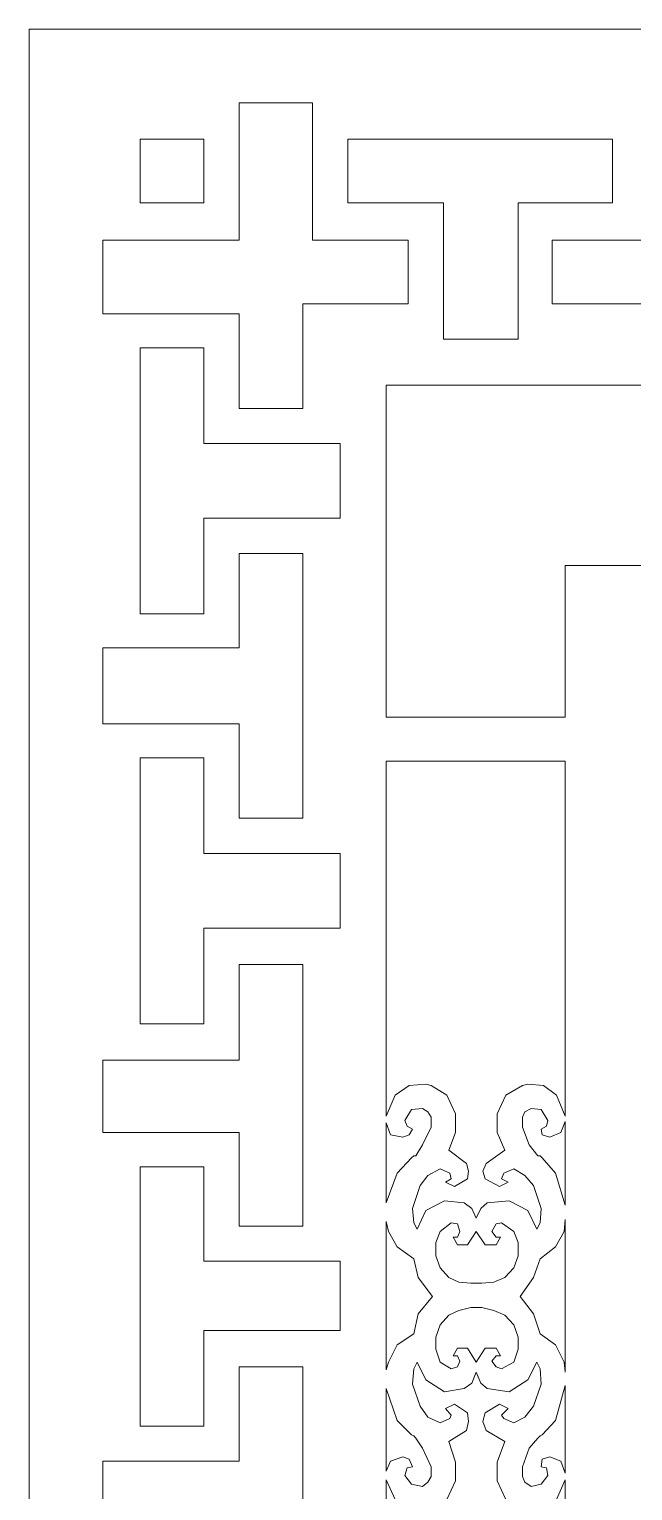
# Model space of a CAD drawing. Header units: centimetres. Extents: x -6.6 to 5.7, y -11.1 to 14.
# Drawn here: x -6.64 to -3.71, y -5.93 to 1.16 of the extents above; entities that cross this region are included whole.
import ezdxf

# ---------------------------------------------------------------- set-up
doc = ezdxf.new("R2010")
doc.units = ezdxf.units.CM
doc.header["$MEASUREMENT"] = 0

msp = doc.modelspace()

# ---------------------------------------------------------------- linework, layer by layer
at = {"color": 242, "lineweight": 9}
for points, knots in [([(-6.63835, 1.16011), (-6.63835, 1.16011), (5.6716, 1.16011), (5.6716, 1.16011), (5.6716, 1.16011), (5.6716, 1.16011), (5.6716, -11.1392), (5.6716, -11.1392), (5.6716, -11.1392), (5.6716, -11.1392), (-6.63835, -11.1392), (-6.63835, -11.1392), (-6.63835, -11.1392), (-6.63835, -11.1392), (-6.63835, 1.16011), (-6.63835, 1.16011)], [0, 0, 0, 0, 0.2, 0.2, 0.2, 0.2, 0.4, 0.4, 0.4, 0.4, 0.6, 0.6, 0.6, 0.6, 1, 1, 1, 1]), ([(-5.2635, 0.80305), (-5.2635, 0.80305), (-5.2635, 0.13695), (-5.2635, 0.13695), (-5.2635, 0.13695), (-5.2635, 0.13695), (-4.79983, 0.13695), (-4.79983, 0.13695), (-4.79983, 0.13695), (-4.79983, 0.13695), (-4.79983, -0.17216), (-4.79983, -0.17216), (-4.79983, -0.17216), (-4.79983, -0.17216), (-5.31144, -0.17216), (-5.31144, -0.17216), (-5.31144, -0.17216), (-5.31144, -0.17216), (-5.31144, -0.67838), (-5.31144, -0.67838), (-5.31144, -0.67838), (-5.31144, -0.67838), (-5.62048, -0.67838), (-5.62048, -0.67838), (-5.62048, -0.67838), (-5.62048, -0.67838), (-5.62048, -0.22006), (-5.62048, -0.22006), (-5.62048, -0.22006), (-5.62048, -0.22006), (-6.28131, -0.22006), (-6.28131, -0.22006), (-6.28131, -0.22006), (-6.28131, -0.22006), (-6.28131, 0.13695), (-6.28131, 0.13695), (-6.28131, 0.13695), (-6.28131, 0.13695), (-5.62048, 0.13695), (-5.62048, 0.13695), (-5.62048, 0.13695), (-5.62048, 0.13695), (-5.62048, 0.80305), (-5.62048, 0.80305), (-5.62048, 0.80305), (-5.62048, 0.80305), (-5.2635, 0.80305), (-5.2635, 0.80305)], [0, 0, 0, 0, 0.0769231, 0.0769231, 0.0769231, 0.0769231, 0.1538462, 0.1538462, 0.1538462, 0.1538462, 0.2307692, 0.2307692, 0.2307692, 0.2307692, 0.3076923, 0.3076923, 0.3076923, 0.3076923, 0.3846154, 0.3846154, 0.3846154, 0.3846154, 0.4615385, 0.4615385, 0.4615385, 0.4615385, 0.5384615, 0.5384615, 0.5384615, 0.5384615, 0.6153846, 0.6153846, 0.6153846, 0.6153846, 0.6923077, 0.6923077, 0.6923077, 0.6923077, 0.7692308, 0.7692308, 0.7692308, 0.7692308, 0.8461538, 0.8461538, 0.8461538, 0.8461538, 1, 1, 1, 1]), ([(-3.27577, 0.80305), (-3.27577, 0.80305), (-3.27577, 0.13695), (-3.27577, 0.13695), (-3.27577, 0.13695), (-3.27577, 0.13695), (-2.81215, 0.13695), (-2.81215, 0.13695), (-2.81215, 0.13695), (-2.81215, 0.13695), (-2.81215, -0.17216), (-2.81215, -0.17216), (-2.81215, -0.17216), (-2.81215, -0.17216), (-4.10177, -0.17216), (-4.10177, -0.17216), (-4.10177, -0.17216), (-4.10177, -0.17216), (-4.10177, 0.13695), (-4.10177, 0.13695), (-4.10177, 0.13695), (-4.10177, 0.13695), (-3.63814, 0.13695), (-3.63814, 0.13695), (-3.63814, 0.13695), (-3.63814, 0.13695), (-3.63814, 0.80305), (-3.63814, 0.80305), (-3.63814, 0.80305), (-3.63814, 0.80305), (-3.27577, 0.80305), (-3.27577, 0.80305)], [0, 0, 0, 0, 0.1111111, 0.1111111, 0.1111111, 0.1111111, 0.2222222, 0.2222222, 0.2222222, 0.2222222, 0.3333333, 0.3333333, 0.3333333, 0.3333333, 0.4444444, 0.4444444, 0.4444444, 0.4444444, 0.5555556, 0.5555556, 0.5555556, 0.5555556, 0.6666667, 0.6666667, 0.6666667, 0.6666667, 0.7777778, 0.7777778, 0.7777778, 0.7777778, 1, 1, 1, 1]), ([(-5.79106, 0.62726), (-5.79106, 0.62726), (-5.79106, 0.31813), (-5.79106, 0.31813), (-5.79106, 0.31813), (-5.79106, 0.31813), (-6.10016, 0.31813), (-6.10016, 0.31813), (-6.10016, 0.31813), (-6.10016, 0.31813), (-6.10016, 0.62726), (-6.10016, 0.62726), (-6.10016, 0.62726), (-6.10016, 0.62726), (-5.79106, 0.62726), (-5.79106, 0.62726)], [0, 0, 0, 0, 0.2, 0.2, 0.2, 0.2, 0.4, 0.4, 0.4, 0.4, 0.6, 0.6, 0.6, 0.6, 1, 1, 1, 1]), ([(-4.62935, -0.34265), (-4.62935, -0.34265), (-4.62935, 0.31813), (-4.62935, 0.31813), (-4.62935, 0.31813), (-4.62935, 0.31813), (-5.09296, 0.31813), (-5.09296, 0.31813), (-5.09296, 0.31813), (-5.09296, 0.31813), (-5.09296, 0.62726), (-5.09296, 0.62726), (-5.09296, 0.62726), (-5.09296, 0.62726), (-3.80866, 0.62726), (-3.80866, 0.62726), (-3.80866, 0.62726), (-3.80866, 0.62726), (-3.80866, 0.31813), (-3.80866, 0.31813), (-3.80866, 0.31813), (-3.80866, 0.31813), (-4.26694, 0.31813), (-4.26694, 0.31813), (-4.26694, 0.31813), (-4.26694, 0.31813), (-4.26694, -0.34265), (-4.26694, -0.34265), (-4.26694, -0.34265), (-4.26694, -0.34265), (-4.62935, -0.34265), (-4.62935, -0.34265)], [0, 0, 0, 0, 0.1111111, 0.1111111, 0.1111111, 0.1111111, 0.2222222, 0.2222222, 0.2222222, 0.2222222, 0.3333333, 0.3333333, 0.3333333, 0.3333333, 0.4444444, 0.4444444, 0.4444444, 0.4444444, 0.5555556, 0.5555556, 0.5555556, 0.5555556, 0.6666667, 0.6666667, 0.6666667, 0.6666667, 0.7777778, 0.7777778, 0.7777778, 0.7777778, 1, 1, 1, 1]), ([(-5.13021, -1.21125), (-5.13021, -1.21125), (-5.79106, -1.21125), (-5.79106, -1.21125), (-5.79106, -1.21125), (-5.79106, -1.21125), (-5.79106, -1.67489), (-5.79106, -1.67489), (-5.79106, -1.67489), (-5.79106, -1.67489), (-6.10016, -1.67489), (-6.10016, -1.67489), (-6.10016, -1.67489), (-6.10016, -1.67489), (-6.10016, -0.38528), (-6.10016, -0.38528), (-6.10016, -0.38528), (-6.10016, -0.38528), (-5.79106, -0.38528), (-5.79106, -0.38528), (-5.79106, -0.38528), (-5.79106, -0.38528), (-5.79106, -0.84895), (-5.79106, -0.84895), (-5.79106, -0.84895), (-5.79106, -0.84895), (-5.13021, -0.84895), (-5.13021, -0.84895), (-5.13021, -0.84895), (-5.13021, -0.84895), (-5.13021, -1.21125), (-5.13021, -1.21125)], [0, 0, 0, 0, 0.1111111, 0.1111111, 0.1111111, 0.1111111, 0.2222222, 0.2222222, 0.2222222, 0.2222222, 0.3333333, 0.3333333, 0.3333333, 0.3333333, 0.4444444, 0.4444444, 0.4444444, 0.4444444, 0.5555556, 0.5555556, 0.5555556, 0.5555556, 0.6666667, 0.6666667, 0.6666667, 0.6666667, 0.7777778, 0.7777778, 0.7777778, 0.7777778, 1, 1, 1, 1]), ([(-3.29708, -1.44048), (-3.29708, -1.44048), (-3.29708, -0.56649), (-3.29708, -0.56649), (-3.29708, -0.56649), (-3.29708, -0.56649), (-4.90647, -0.56649), (-4.90647, -0.56649), (-4.90647, -0.56649), (-4.90647, -0.56649), (-4.90647, -2.17585), (-4.90647, -2.17585), (-4.90647, -2.17585), (-4.90647, -2.17585), (-4.03781, -2.17585), (-4.03781, -2.17585), (-4.03781, -2.17585), (-4.03781, -2.17585), (-4.03781, -1.44048), (-4.03781, -1.44048), (-4.03781, -1.44048), (-4.03781, -1.44048), (-3.29708, -1.44048), (-3.29708, -1.44048)], [0, 0, 0, 0, 0.1428571, 0.1428571, 0.1428571, 0.1428571, 0.2857143, 0.2857143, 0.2857143, 0.2857143, 0.4285714, 0.4285714, 0.4285714, 0.4285714, 0.5714286, 0.5714286, 0.5714286, 0.5714286, 0.7142857, 0.7142857, 0.7142857, 0.7142857, 1, 1, 1, 1]), ([(-6.28131, -1.84007), (-6.28131, -1.84007), (-5.62048, -1.84007), (-5.62048, -1.84007), (-5.62048, -1.84007), (-5.62048, -1.84007), (-5.62048, -1.38182), (-5.62048, -1.38182), (-5.62048, -1.38182), (-5.62048, -1.38182), (-5.31144, -1.38182), (-5.31144, -1.38182), (-5.31144, -1.38182), (-5.31144, -1.38182), (-5.31144, -2.66609), (-5.31144, -2.66609), (-5.31144, -2.66609), (-5.31144, -2.66609), (-5.62048, -2.66609), (-5.62048, -2.66609), (-5.62048, -2.66609), (-5.62048, -2.66609), (-5.62048, -2.20784), (-5.62048, -2.20784), (-5.62048, -2.20784), (-5.62048, -2.20784), (-6.28131, -2.20784), (-6.28131, -2.20784), (-6.28131, -2.20784), (-6.28131, -2.20784), (-6.28131, -1.84007), (-6.28131, -1.84007)], [0, 0, 0, 0, 0.1111111, 0.1111111, 0.1111111, 0.1111111, 0.2222222, 0.2222222, 0.2222222, 0.2222222, 0.3333333, 0.3333333, 0.3333333, 0.3333333, 0.4444444, 0.4444444, 0.4444444, 0.4444444, 0.5555556, 0.5555556, 0.5555556, 0.5555556, 0.6666667, 0.6666667, 0.6666667, 0.6666667, 0.7777778, 0.7777778, 0.7777778, 0.7777778, 1, 1, 1, 1]), ([(-5.13021, -3.19901), (-5.13021, -3.19901), (-5.79106, -3.19901), (-5.79106, -3.19901), (-5.79106, -3.19901), (-5.79106, -3.19901), (-5.79106, -3.6626), (-5.79106, -3.6626), (-5.79106, -3.6626), (-5.79106, -3.6626), (-6.10016, -3.6626), (-6.10016, -3.6626), (-6.10016, -3.6626), (-6.10016, -3.6626), (-6.10016, -2.373), (-6.10016, -2.373), (-6.10016, -2.373), (-6.10016, -2.373), (-5.79106, -2.373), (-5.79106, -2.373), (-5.79106, -2.373), (-5.79106, -2.373), (-5.79106, -2.83667), (-5.79106, -2.83667), (-5.79106, -2.83667), (-5.79106, -2.83667), (-5.13021, -2.83667), (-5.13021, -2.83667), (-5.13021, -2.83667), (-5.13021, -2.83667), (-5.13021, -3.19901), (-5.13021, -3.19901)], [0, 0, 0, 0, 0.1111111, 0.1111111, 0.1111111, 0.1111111, 0.2222222, 0.2222222, 0.2222222, 0.2222222, 0.3333333, 0.3333333, 0.3333333, 0.3333333, 0.4444444, 0.4444444, 0.4444444, 0.4444444, 0.5555556, 0.5555556, 0.5555556, 0.5555556, 0.6666667, 0.6666667, 0.6666667, 0.6666667, 0.7777778, 0.7777778, 0.7777778, 0.7777778, 1, 1, 1, 1]), ([(-4.90647, -4.11023), (-4.90647, -4.11023), (-4.90647, -2.38899), (-4.90647, -2.38899), (-4.90647, -2.38899), (-4.90647, -2.38899), (-4.03781, -2.38899), (-4.03781, -2.38899), (-4.03781, -2.38899), (-4.03781, -2.38899), (-4.03781, -4.11023), (-4.03781, -4.11023), (-4.03781, -4.11023), (-4.03781, -4.11023), (-4.08045, -4.00904), (-4.08045, -4.00904), (-4.08045, -4.00904), (-4.08045, -4.00904), (-4.14441, -3.9611), (-4.14441, -3.9611), (-4.14441, -3.9611), (-4.14441, -3.9611), (-4.21903, -3.95575), (-4.21903, -3.95575), (-4.21903, -3.95575), (-4.21903, -3.95575), (-4.24563, -3.9611), (-4.24563, -3.9611), (-4.24563, -3.9611), (-4.24563, -3.9611), (-4.32556, -4.00904), (-4.32556, -4.00904), (-4.32556, -4.00904), (-4.32556, -4.00904), (-4.36821, -4.09962), (-4.36821, -4.09962), (-4.36821, -4.09962), (-4.36821, -4.09962), (-4.36821, -4.1902), (-4.36821, -4.1902), (-4.36821, -4.1902), (-4.36821, -4.1902), (-4.33089, -4.27542), (-4.33089, -4.27542), (-4.33089, -4.27542), (-4.33089, -4.27542), (-4.42149, -4.33941), (-4.42149, -4.33941), (-4.42149, -4.33941), (-4.42149, -4.33941), (-4.4375, -4.37674), (-4.4375, -4.37674), (-4.4375, -4.37674), (-4.4375, -4.37674), (-4.42681, -4.414), (-4.42681, -4.414), (-4.42681, -4.414), (-4.42681, -4.414), (-4.35759, -4.4513), (-4.35759, -4.4513), (-4.35759, -4.4513), (-4.35759, -4.4513), (-4.31491, -4.42998), (-4.31491, -4.42998), (-4.31491, -4.42998), (-4.31491, -4.42998), (-4.34689, -4.414), (-4.34689, -4.414), (-4.34689, -4.414), (-4.34689, -4.414), (-4.3362, -4.38735), (-4.3362, -4.38735), (-4.3362, -4.38735), (-4.3362, -4.38735), (-4.28827, -4.36602), (-4.28827, -4.36602), (-4.28827, -4.36602), (-4.28827, -4.36602), (-4.23498, -4.39806), (-4.23498, -4.39806), (-4.23498, -4.39806), (-4.23498, -4.39806), (-4.19237, -4.44599), (-4.19237, -4.44599), (-4.19237, -4.44599), (-4.19237, -4.44599), (-4.15508, -4.55787), (-4.15508, -4.55787), (-4.15508, -4.55787), (-4.15508, -4.55787), (-4.16039, -4.6272), (-4.16039, -4.6272), (-4.16039, -4.6272), (-4.16039, -4.6272), (-4.17636, -4.65917), (-4.17636, -4.65917), (-4.17636, -4.65917), (-4.17636, -4.65917), (-4.21903, -4.56854), (-4.21903, -4.56854), (-4.21903, -4.56854), (-4.21903, -4.56854), (-4.30957, -4.52066), (-4.30957, -4.52066), (-4.30957, -4.52066), (-4.30957, -4.52066), (-4.41621, -4.53127), (-4.41621, -4.53127), (-4.41621, -4.53127), (-4.41621, -4.53127), (-4.44813, -4.55787), (-4.44813, -4.55787), (-4.44813, -4.55787), (-4.44813, -4.55787), (-4.46949, -4.60583), (-4.46949, -4.60583), (-4.46949, -4.60583), (-4.46949, -4.60583), (-4.49073, -4.55787), (-4.49073, -4.55787), (-4.49073, -4.55787), (-4.49073, -4.55787), (-4.52808, -4.53127), (-4.52808, -4.53127), (-4.52808, -4.53127), (-4.52808, -4.53127), (-4.62402, -4.52066), (-4.62402, -4.52066), (-4.62402, -4.52066), (-4.62402, -4.52066), (-4.71461, -4.56854), (-4.71461, -4.56854), (-4.71461, -4.56854), (-4.71461, -4.56854), (-4.75722, -4.65917), (-4.75722, -4.65917), (-4.75722, -4.65917), (-4.75722, -4.65917), (-4.77322, -4.6272), (-4.77322, -4.6272), (-4.77322, -4.6272), (-4.77322, -4.6272), (-4.77855, -4.55787), (-4.77855, -4.55787), (-4.77855, -4.55787), (-4.77855, -4.55787), (-4.74124, -4.44599), (-4.74124, -4.44599), (-4.74124, -4.44599), (-4.74124, -4.44599), (-4.70393, -4.39806), (-4.70393, -4.39806), (-4.70393, -4.39806), (-4.70393, -4.39806), (-4.64532, -4.36602), (-4.64532, -4.36602), (-4.64532, -4.36602), (-4.64532, -4.36602), (-4.59737, -4.38735), (-4.59737, -4.38735), (-4.59737, -4.38735), (-4.59737, -4.38735), (-4.59203, -4.414), (-4.59203, -4.414), (-4.59203, -4.414), (-4.59203, -4.414), (-4.61864, -4.42998), (-4.61864, -4.42998), (-4.61864, -4.42998), (-4.61864, -4.42998), (-4.57601, -4.4513), (-4.57601, -4.4513), (-4.57601, -4.4513), (-4.57601, -4.4513), (-4.51212, -4.414), (-4.51212, -4.414), (-4.51212, -4.414), (-4.51212, -4.414), (-4.50677, -4.37674), (-4.50677, -4.37674), (-4.50677, -4.37674), (-4.50677, -4.37674), (-4.51743, -4.33941), (-4.51743, -4.33941), (-4.51743, -4.33941), (-4.51743, -4.33941), (-4.60269, -4.27542), (-4.60269, -4.27542), (-4.60269, -4.27542), (-4.60269, -4.27542), (-4.57071, -4.1902), (-4.57071, -4.1902), (-4.57071, -4.1902), (-4.57071, -4.1902), (-4.57071, -4.09962), (-4.57071, -4.09962), (-4.57071, -4.09962), (-4.57071, -4.09962), (-4.61335, -4.00904), (-4.61335, -4.00904), (-4.61335, -4.00904), (-4.61335, -4.00904), (-4.68796, -3.9611), (-4.68796, -3.9611), (-4.68796, -3.9611), (-4.68796, -3.9611), (-4.71461, -3.95575), (-4.71461, -3.95575), (-4.71461, -3.95575), (-4.71461, -3.95575), (-4.79452, -3.9611), (-4.79452, -3.9611), (-4.79452, -3.9611), (-4.79452, -3.9611), (-4.86382, -4.00904), (-4.86382, -4.00904), (-4.86382, -4.00904), (-4.86382, -4.00904), (-4.90647, -4.11023), (-4.90647, -4.11023)], [0, 0, 0, 0, 0.0178571, 0.0178571, 0.0178571, 0.0178571, 0.0357143, 0.0357143, 0.0357143, 0.0357143, 0.0535714, 0.0535714, 0.0535714, 0.0535714, 0.0714286, 0.0714286, 0.0714286, 0.0714286, 0.0892857, 0.0892857, 0.0892857, 0.0892857, 0.1071429, 0.1071429, 0.1071429, 0.1071429, 0.125, 0.125, 0.125, 0.125, 0.1428571, 0.1428571, 0.1428571, 0.1428571, 0.1607143, 0.1607143, 0.1607143, 0.1607143, 0.1785714, 0.1785714, 0.1785714, 0.1785714, 0.1964286, 0.1964286, 0.1964286, 0.1964286, 0.2142857, 0.2142857, 0.2142857, 0.2142857, 0.2321429, 0.2321429, 0.2321429, 0.2321429, 0.25, 0.25, 0.25, 0.25, 0.2678571, 0.2678571, 0.2678571, 0.2678571, 0.2857143, 0.2857143, 0.2857143, 0.2857143, 0.3035714, 0.3035714, 0.3035714, 0.3035714, 0.3214286, 0.3214286, 0.3214286, 0.3214286, 0.3392857, 0.3392857, 0.3392857, 0.3392857, 0.3571429, 0.3571429, 0.3571429, 0.3571429, 0.375, 0.375, 0.375, 0.375, 0.3928571, 0.3928571, 0.3928571, 0.3928571, 0.4107143, 0.4107143, 0.4107143, 0.4107143, 0.4285714, 0.4285714, 0.4285714, 0.4285714, 0.4464286, 0.4464286, 0.4464286, 0.4464286, 0.4642857, 0.4642857, 0.4642857, 0.4642857, 0.4821429, 0.4821429, 0.4821429, 0.4821429, 0.5, 0.5, 0.5, 0.5, 0.5178571, 0.5178571, 0.5178571, 0.5178571, 0.5357143, 0.5357143, 0.5357143, 0.5357143, 0.5535714, 0.5535714, 0.5535714, 0.5535714, 0.5714286, 0.5714286, 0.5714286, 0.5714286, 0.5892857, 0.5892857, 0.5892857, 0.5892857, 0.6071429, 0.6071429, 0.6071429, 0.6071429, 0.625, 0.625, 0.625, 0.625, 0.6428571, 0.6428571, 0.6428571, 0.6428571, 0.6607143, 0.6607143, 0.6607143, 0.6607143, 0.6785714, 0.6785714, 0.6785714, 0.6785714, 0.6964286, 0.6964286, 0.6964286, 0.6964286, 0.7142857, 0.7142857, 0.7142857, 0.7142857, 0.7321429, 0.7321429, 0.7321429, 0.7321429, 0.75, 0.75, 0.75, 0.75, 0.7678571, 0.7678571, 0.7678571, 0.7678571, 0.7857143, 0.7857143, 0.7857143, 0.7857143, 0.8035714, 0.8035714, 0.8035714, 0.8035714, 0.8214286, 0.8214286, 0.8214286, 0.8214286, 0.8392857, 0.8392857, 0.8392857, 0.8392857, 0.8571429, 0.8571429, 0.8571429, 0.8571429, 0.875, 0.875, 0.875, 0.875, 0.8928571, 0.8928571, 0.8928571, 0.8928571, 0.9107143, 0.9107143, 0.9107143, 0.9107143, 0.9285714, 0.9285714, 0.9285714, 0.9285714, 0.9464286, 0.9464286, 0.9464286, 0.9464286, 0.9642857, 0.9642857, 0.9642857, 0.9642857, 1, 1, 1, 1]), ([(-6.28131, -3.83844), (-6.28131, -3.83844), (-5.62048, -3.83844), (-5.62048, -3.83844), (-5.62048, -3.83844), (-5.62048, -3.83844), (-5.62048, -3.37483), (-5.62048, -3.37483), (-5.62048, -3.37483), (-5.62048, -3.37483), (-5.31144, -3.37483), (-5.31144, -3.37483), (-5.31144, -3.37483), (-5.31144, -3.37483), (-5.31144, -4.64317), (-5.31144, -4.64317), (-5.31144, -4.64317), (-5.31144, -4.64317), (-5.62048, -4.64317), (-5.62048, -4.64317), (-5.62048, -4.64317), (-5.62048, -4.64317), (-5.62048, -4.1902), (-5.62048, -4.1902), (-5.62048, -4.1902), (-5.62048, -4.1902), (-6.28131, -4.1902), (-6.28131, -4.1902), (-6.28131, -4.1902), (-6.28131, -4.1902), (-6.28131, -3.83844), (-6.28131, -3.83844)], [0, 0, 0, 0, 0.1111111, 0.1111111, 0.1111111, 0.1111111, 0.2222222, 0.2222222, 0.2222222, 0.2222222, 0.3333333, 0.3333333, 0.3333333, 0.3333333, 0.4444444, 0.4444444, 0.4444444, 0.4444444, 0.5555556, 0.5555556, 0.5555556, 0.5555556, 0.6666667, 0.6666667, 0.6666667, 0.6666667, 0.7777778, 0.7777778, 0.7777778, 0.7777778, 1, 1, 1, 1]), ([(-4.90647, -4.14222), (-4.90647, -4.14222), (-4.88511, -4.20086), (-4.88511, -4.20086), (-4.88511, -4.20086), (-4.88511, -4.20086), (-4.82649, -4.21154), (-4.82649, -4.21154), (-4.82649, -4.21154), (-4.82649, -4.21154), (-4.79452, -4.20086), (-4.79452, -4.20086), (-4.79452, -4.20086), (-4.79452, -4.20086), (-4.77855, -4.17422), (-4.77855, -4.17422), (-4.77855, -4.17422), (-4.77855, -4.17422), (-4.80516, -4.15822), (-4.80516, -4.15822), (-4.80516, -4.15822), (-4.80516, -4.15822), (-4.81585, -4.13156), (-4.81585, -4.13156), (-4.81585, -4.13156), (-4.81585, -4.13156), (-4.78389, -4.07827), (-4.78389, -4.07827), (-4.78389, -4.07827), (-4.78389, -4.07827), (-4.73059, -4.07296), (-4.73059, -4.07296), (-4.73059, -4.07296), (-4.73059, -4.07296), (-4.70393, -4.08896), (-4.70393, -4.08896), (-4.70393, -4.08896), (-4.70393, -4.08896), (-4.68796, -4.11561), (-4.68796, -4.11561), (-4.68796, -4.11561), (-4.68796, -4.11561), (-4.68796, -4.16356), (-4.68796, -4.16356), (-4.68796, -4.16356), (-4.68796, -4.16356), (-4.73059, -4.24883), (-4.73059, -4.24883), (-4.73059, -4.24883), (-4.73059, -4.24883), (-4.76251, -4.30209), (-4.76251, -4.30209), (-4.76251, -4.30209), (-4.76251, -4.30209), (-4.77322, -4.30209), (-4.77322, -4.30209), (-4.77322, -4.30209), (-4.77322, -4.30209), (-4.78389, -4.31275), (-4.78389, -4.31275), (-4.78389, -4.31275), (-4.78389, -4.31275), (-4.85316, -4.38735), (-4.85316, -4.38735), (-4.85316, -4.38735), (-4.85316, -4.38735), (-4.90647, -4.53127), (-4.90647, -4.53127), (-4.90647, -4.53127), (-4.90647, -4.53127), (-4.90647, -4.14222), (-4.90647, -4.14222)], [0, 0, 0, 0, 0.0526316, 0.0526316, 0.0526316, 0.0526316, 0.1052632, 0.1052632, 0.1052632, 0.1052632, 0.1578947, 0.1578947, 0.1578947, 0.1578947, 0.2105263, 0.2105263, 0.2105263, 0.2105263, 0.2631579, 0.2631579, 0.2631579, 0.2631579, 0.3157895, 0.3157895, 0.3157895, 0.3157895, 0.3684211, 0.3684211, 0.3684211, 0.3684211, 0.4210526, 0.4210526, 0.4210526, 0.4210526, 0.4736842, 0.4736842, 0.4736842, 0.4736842, 0.5263158, 0.5263158, 0.5263158, 0.5263158, 0.5789474, 0.5789474, 0.5789474, 0.5789474, 0.6315789, 0.6315789, 0.6315789, 0.6315789, 0.6842105, 0.6842105, 0.6842105, 0.6842105, 0.7368421, 0.7368421, 0.7368421, 0.7368421, 0.7894737, 0.7894737, 0.7894737, 0.7894737, 0.8421053, 0.8421053, 0.8421053, 0.8421053, 0.8947368, 0.8947368, 0.8947368, 0.8947368, 1, 1, 1, 1]), ([(-4.03781, -4.54191), (-4.03781, -4.54191), (-4.08577, -4.38735), (-4.08577, -4.38735), (-4.08577, -4.38735), (-4.08577, -4.38735), (-4.14971, -4.31275), (-4.14971, -4.31275), (-4.14971, -4.31275), (-4.14971, -4.31275), (-4.16039, -4.30209), (-4.16039, -4.30209), (-4.16039, -4.30209), (-4.16039, -4.30209), (-4.17104, -4.30209), (-4.17104, -4.30209), (-4.17104, -4.30209), (-4.17104, -4.30209), (-4.21369, -4.24883), (-4.21369, -4.24883), (-4.21369, -4.24883), (-4.21369, -4.24883), (-4.24563, -4.16356), (-4.24563, -4.16356), (-4.24563, -4.16356), (-4.24563, -4.16356), (-4.24563, -4.11561), (-4.24563, -4.11561), (-4.24563, -4.11561), (-4.24563, -4.11561), (-4.23498, -4.08896), (-4.23498, -4.08896), (-4.23498, -4.08896), (-4.23498, -4.08896), (-4.20297, -4.07296), (-4.20297, -4.07296), (-4.20297, -4.07296), (-4.20297, -4.07296), (-4.15508, -4.07827), (-4.15508, -4.07827), (-4.15508, -4.07827), (-4.15508, -4.07827), (-4.12311, -4.13156), (-4.12311, -4.13156), (-4.12311, -4.13156), (-4.12311, -4.13156), (-4.12842, -4.15822), (-4.12842, -4.15822), (-4.12842, -4.15822), (-4.12842, -4.15822), (-4.15508, -4.17422), (-4.15508, -4.17422), (-4.15508, -4.17422), (-4.15508, -4.17422), (-4.14971, -4.20086), (-4.14971, -4.20086), (-4.14971, -4.20086), (-4.14971, -4.20086), (-4.11241, -4.21154), (-4.11241, -4.21154), (-4.11241, -4.21154), (-4.11241, -4.21154), (-4.05913, -4.1902), (-4.05913, -4.1902), (-4.05913, -4.1902), (-4.05913, -4.1902), (-4.03781, -4.13691), (-4.03781, -4.13691), (-4.03781, -4.13691), (-4.03781, -4.13691), (-4.03781, -4.54191), (-4.03781, -4.54191)], [0, 0, 0, 0, 0.0526316, 0.0526316, 0.0526316, 0.0526316, 0.1052632, 0.1052632, 0.1052632, 0.1052632, 0.1578947, 0.1578947, 0.1578947, 0.1578947, 0.2105263, 0.2105263, 0.2105263, 0.2105263, 0.2631579, 0.2631579, 0.2631579, 0.2631579, 0.3157895, 0.3157895, 0.3157895, 0.3157895, 0.3684211, 0.3684211, 0.3684211, 0.3684211, 0.4210526, 0.4210526, 0.4210526, 0.4210526, 0.4736842, 0.4736842, 0.4736842, 0.4736842, 0.5263158, 0.5263158, 0.5263158, 0.5263158, 0.5789474, 0.5789474, 0.5789474, 0.5789474, 0.6315789, 0.6315789, 0.6315789, 0.6315789, 0.6842105, 0.6842105, 0.6842105, 0.6842105, 0.7368421, 0.7368421, 0.7368421, 0.7368421, 0.7894737, 0.7894737, 0.7894737, 0.7894737, 0.8421053, 0.8421053, 0.8421053, 0.8421053, 0.8947368, 0.8947368, 0.8947368, 0.8947368, 1, 1, 1, 1]), ([(-4.90647, -4.53127), (-4.90647, -4.53127), (-4.90647, -4.14222), (-4.90647, -4.14222), (-4.90647, -4.14222), (-4.90647, -4.14222), (-4.90647, -4.53127), (-4.90647, -4.53127)], [0, 0, 0, 0, 0.3333333, 0.3333333, 0.3333333, 0.3333333, 1, 1, 1, 1]), ([(-4.03781, -4.13691), (-4.03781, -4.13691), (-4.03781, -4.54191), (-4.03781, -4.54191), (-4.03781, -4.54191), (-4.03781, -4.54191), (-4.03781, -4.13691), (-4.03781, -4.13691)], [0, 0, 0, 0, 0.3333333, 0.3333333, 0.3333333, 0.3333333, 1, 1, 1, 1]), ([(-5.13021, -5.14941), (-5.13021, -5.14941), (-5.79106, -5.14941), (-5.79106, -5.14941), (-5.79106, -5.14941), (-5.79106, -5.14941), (-5.79106, -5.61305), (-5.79106, -5.61305), (-5.79106, -5.61305), (-5.79106, -5.61305), (-6.10016, -5.61305), (-6.10016, -5.61305), (-6.10016, -5.61305), (-6.10016, -5.61305), (-6.10016, -4.35538), (-6.10016, -4.35538), (-6.10016, -4.35538), (-6.10016, -4.35538), (-5.79106, -4.35538), (-5.79106, -4.35538), (-5.79106, -4.35538), (-5.79106, -4.35538), (-5.79106, -4.81373), (-5.79106, -4.81373), (-5.79106, -4.81373), (-5.79106, -4.81373), (-5.13021, -4.81373), (-5.13021, -4.81373), (-5.13021, -4.81373), (-5.13021, -4.81373), (-5.13021, -5.14941), (-5.13021, -5.14941)], [0, 0, 0, 0, 0.1111111, 0.1111111, 0.1111111, 0.1111111, 0.2222222, 0.2222222, 0.2222222, 0.2222222, 0.3333333, 0.3333333, 0.3333333, 0.3333333, 0.4444444, 0.4444444, 0.4444444, 0.4444444, 0.5555556, 0.5555556, 0.5555556, 0.5555556, 0.6666667, 0.6666667, 0.6666667, 0.6666667, 0.7777778, 0.7777778, 0.7777778, 0.7777778, 1, 1, 1, 1]), ([(-4.90647, -4.62187), (-4.90647, -4.62187), (-4.89576, -4.66977), (-4.89576, -4.66977), (-4.89576, -4.66977), (-4.89576, -4.66977), (-4.85316, -4.74443), (-4.85316, -4.74443), (-4.85316, -4.74443), (-4.85316, -4.74443), (-4.77322, -4.80303), (-4.77322, -4.80303), (-4.77322, -4.80303), (-4.77322, -4.80303), (-4.75192, -4.89359), (-4.75192, -4.89359), (-4.75192, -4.89359), (-4.75192, -4.89359), (-4.68266, -4.9842), (-4.68266, -4.9842), (-4.68266, -4.9842), (-4.68266, -4.9842), (-4.75192, -5.06946), (-4.75192, -5.06946), (-4.75192, -5.06946), (-4.75192, -5.06946), (-4.77322, -5.16539), (-4.77322, -5.16539), (-4.77322, -5.16539), (-4.77322, -5.16539), (-4.85316, -5.2187), (-4.85316, -5.2187), (-4.85316, -5.2187), (-4.85316, -5.2187), (-4.89576, -5.30399), (-4.89576, -5.30399), (-4.89576, -5.30399), (-4.89576, -5.30399), (-4.90647, -5.34129), (-4.90647, -5.34129), (-4.90647, -5.34129), (-4.90647, -5.34129), (-4.90647, -4.62187), (-4.90647, -4.62187)], [0, 0, 0, 0, 0.0833333, 0.0833333, 0.0833333, 0.0833333, 0.1666667, 0.1666667, 0.1666667, 0.1666667, 0.25, 0.25, 0.25, 0.25, 0.3333333, 0.3333333, 0.3333333, 0.3333333, 0.4166667, 0.4166667, 0.4166667, 0.4166667, 0.5, 0.5, 0.5, 0.5, 0.5833333, 0.5833333, 0.5833333, 0.5833333, 0.6666667, 0.6666667, 0.6666667, 0.6666667, 0.75, 0.75, 0.75, 0.75, 0.8333333, 0.8333333, 0.8333333, 0.8333333, 1, 1, 1, 1]), ([(-4.90647, -5.34129), (-4.90647, -5.34129), (-4.90647, -4.62187), (-4.90647, -4.62187), (-4.90647, -4.62187), (-4.90647, -4.62187), (-4.90647, -5.34129), (-4.90647, -5.34129)], [0, 0, 0, 0, 0.3333333, 0.3333333, 0.3333333, 0.3333333, 1, 1, 1, 1]), ([(-4.49073, -4.92028), (-4.49073, -4.92028), (-4.49611, -4.92028), (-4.49611, -4.92028), (-4.49611, -4.92028), (-4.49611, -4.92028), (-4.55473, -4.91493), (-4.55473, -4.91493), (-4.55473, -4.91493), (-4.55473, -4.91493), (-4.60269, -4.89359), (-4.60269, -4.89359), (-4.60269, -4.89359), (-4.60269, -4.89359), (-4.64532, -4.84565), (-4.64532, -4.84565), (-4.64532, -4.84565), (-4.64532, -4.84565), (-4.66669, -4.78705), (-4.66669, -4.78705), (-4.66669, -4.78705), (-4.66669, -4.78705), (-4.66669, -4.72307), (-4.66669, -4.72307), (-4.66669, -4.72307), (-4.66669, -4.72307), (-4.64532, -4.66977), (-4.64532, -4.66977), (-4.64532, -4.66977), (-4.64532, -4.66977), (-4.59203, -4.6272), (-4.59203, -4.6272), (-4.59203, -4.6272), (-4.59203, -4.6272), (-4.56005, -4.63252), (-4.56005, -4.63252), (-4.56005, -4.63252), (-4.56005, -4.63252), (-4.54937, -4.66977), (-4.54937, -4.66977), (-4.54937, -4.66977), (-4.54937, -4.66977), (-4.56005, -4.69643), (-4.56005, -4.69643), (-4.56005, -4.69643), (-4.56005, -4.69643), (-4.58142, -4.69643), (-4.58142, -4.69643), (-4.58142, -4.69643), (-4.58142, -4.69643), (-4.56005, -4.73372), (-4.56005, -4.73372), (-4.56005, -4.73372), (-4.56005, -4.73372), (-4.51212, -4.73372), (-4.51212, -4.73372), (-4.51212, -4.73372), (-4.51212, -4.73372), (-4.46949, -4.66977), (-4.46949, -4.66977), (-4.46949, -4.66977), (-4.46949, -4.66977), (-4.42681, -4.73372), (-4.42681, -4.73372), (-4.42681, -4.73372), (-4.42681, -4.73372), (-4.37352, -4.73372), (-4.37352, -4.73372), (-4.37352, -4.73372), (-4.37352, -4.73372), (-4.35219, -4.69643), (-4.35219, -4.69643), (-4.35219, -4.69643), (-4.35219, -4.69643), (-4.37352, -4.69643), (-4.37352, -4.69643), (-4.37352, -4.69643), (-4.37352, -4.69643), (-4.39482, -4.66977), (-4.39482, -4.66977), (-4.39482, -4.66977), (-4.39482, -4.66977), (-4.37352, -4.63252), (-4.37352, -4.63252), (-4.37352, -4.63252), (-4.37352, -4.63252), (-4.34689, -4.6272), (-4.34689, -4.6272), (-4.34689, -4.6272), (-4.34689, -4.6272), (-4.28827, -4.66977), (-4.28827, -4.66977), (-4.28827, -4.66977), (-4.28827, -4.66977), (-4.26694, -4.72307), (-4.26694, -4.72307), (-4.26694, -4.72307), (-4.26694, -4.72307), (-4.26694, -4.78705), (-4.26694, -4.78705), (-4.26694, -4.78705), (-4.26694, -4.78705), (-4.28827, -4.84565), (-4.28827, -4.84565), (-4.28827, -4.84565), (-4.28827, -4.84565), (-4.33089, -4.89359), (-4.33089, -4.89359), (-4.33089, -4.89359), (-4.33089, -4.89359), (-4.38425, -4.91493), (-4.38425, -4.91493), (-4.38425, -4.91493), (-4.38425, -4.91493), (-4.44283, -4.92028), (-4.44283, -4.92028), (-4.44283, -4.92028), (-4.44283, -4.92028), (-4.45879, -4.92028), (-4.45879, -4.92028), (-4.45879, -4.92028), (-4.45879, -4.92028), (-4.46949, -4.92028), (-4.46949, -4.92028), (-4.46949, -4.92028), (-4.46949, -4.92028), (-4.4801, -4.92028), (-4.4801, -4.92028), (-4.4801, -4.92028), (-4.4801, -4.92028), (-4.49073, -4.92028), (-4.49073, -4.92028)], [0, 0, 0, 0, 0.0294118, 0.0294118, 0.0294118, 0.0294118, 0.0588235, 0.0588235, 0.0588235, 0.0588235, 0.0882353, 0.0882353, 0.0882353, 0.0882353, 0.1176471, 0.1176471, 0.1176471, 0.1176471, 0.1470588, 0.1470588, 0.1470588, 0.1470588, 0.1764706, 0.1764706, 0.1764706, 0.1764706, 0.2058824, 0.2058824, 0.2058824, 0.2058824, 0.2352941, 0.2352941, 0.2352941, 0.2352941, 0.2647059, 0.2647059, 0.2647059, 0.2647059, 0.2941176, 0.2941176, 0.2941176, 0.2941176, 0.3235294, 0.3235294, 0.3235294, 0.3235294, 0.3529412, 0.3529412, 0.3529412, 0.3529412, 0.3823529, 0.3823529, 0.3823529, 0.3823529, 0.4117647, 0.4117647, 0.4117647, 0.4117647, 0.4411765, 0.4411765, 0.4411765, 0.4411765, 0.4705882, 0.4705882, 0.4705882, 0.4705882, 0.5, 0.5, 0.5, 0.5, 0.5294118, 0.5294118, 0.5294118, 0.5294118, 0.5588235, 0.5588235, 0.5588235, 0.5588235, 0.5882353, 0.5882353, 0.5882353, 0.5882353, 0.6176471, 0.6176471, 0.6176471, 0.6176471, 0.6470588, 0.6470588, 0.6470588, 0.6470588, 0.6764706, 0.6764706, 0.6764706, 0.6764706, 0.7058824, 0.7058824, 0.7058824, 0.7058824, 0.7352941, 0.7352941, 0.7352941, 0.7352941, 0.7647059, 0.7647059, 0.7647059, 0.7647059, 0.7941176, 0.7941176, 0.7941176, 0.7941176, 0.8235294, 0.8235294, 0.8235294, 0.8235294, 0.8529412, 0.8529412, 0.8529412, 0.8529412, 0.8823529, 0.8823529, 0.8823529, 0.8823529, 0.9117647, 0.9117647, 0.9117647, 0.9117647, 0.9411765, 0.9411765, 0.9411765, 0.9411765, 1, 1, 1, 1]), ([(-4.03781, -5.35188), (-4.03781, -5.35188), (-4.04315, -5.30399), (-4.04315, -5.30399), (-4.04315, -5.30399), (-4.04315, -5.30399), (-4.08577, -5.2187), (-4.08577, -5.2187), (-4.08577, -5.2187), (-4.08577, -5.2187), (-4.16039, -5.16539), (-4.16039, -5.16539), (-4.16039, -5.16539), (-4.16039, -5.16539), (-4.19237, -5.06946), (-4.19237, -5.06946), (-4.19237, -5.06946), (-4.19237, -5.06946), (-4.25633, -4.9842), (-4.25633, -4.9842), (-4.25633, -4.9842), (-4.25633, -4.9842), (-4.19237, -4.89359), (-4.19237, -4.89359), (-4.19237, -4.89359), (-4.19237, -4.89359), (-4.16039, -4.80303), (-4.16039, -4.80303), (-4.16039, -4.80303), (-4.16039, -4.80303), (-4.08577, -4.74443), (-4.08577, -4.74443), (-4.08577, -4.74443), (-4.08577, -4.74443), (-4.04315, -4.66977), (-4.04315, -4.66977), (-4.04315, -4.66977), (-4.04315, -4.66977), (-4.03781, -4.61118), (-4.03781, -4.61118), (-4.03781, -4.61118), (-4.03781, -4.61118), (-4.03781, -5.35188), (-4.03781, -5.35188)], [0, 0, 0, 0, 0.0833333, 0.0833333, 0.0833333, 0.0833333, 0.1666667, 0.1666667, 0.1666667, 0.1666667, 0.25, 0.25, 0.25, 0.25, 0.3333333, 0.3333333, 0.3333333, 0.3333333, 0.4166667, 0.4166667, 0.4166667, 0.4166667, 0.5, 0.5, 0.5, 0.5, 0.5833333, 0.5833333, 0.5833333, 0.5833333, 0.6666667, 0.6666667, 0.6666667, 0.6666667, 0.75, 0.75, 0.75, 0.75, 0.8333333, 0.8333333, 0.8333333, 0.8333333, 1, 1, 1, 1]), ([(-4.03781, -4.61118), (-4.03781, -4.61118), (-4.03781, -5.35188), (-4.03781, -5.35188), (-4.03781, -5.35188), (-4.03781, -5.35188), (-4.03781, -4.61118), (-4.03781, -4.61118)], [0, 0, 0, 0, 0.3333333, 0.3333333, 0.3333333, 0.3333333, 1, 1, 1, 1]), ([(-4.46949, -5.03748), (-4.46949, -5.03748), (-4.45879, -5.03748), (-4.45879, -5.03748), (-4.45879, -5.03748), (-4.45879, -5.03748), (-4.44283, -5.03748), (-4.44283, -5.03748), (-4.44283, -5.03748), (-4.44283, -5.03748), (-4.38425, -5.05349), (-4.38425, -5.05349), (-4.38425, -5.05349), (-4.38425, -5.05349), (-4.33089, -5.07478), (-4.33089, -5.07478), (-4.33089, -5.07478), (-4.33089, -5.07478), (-4.28827, -5.12275), (-4.28827, -5.12275), (-4.28827, -5.12275), (-4.28827, -5.12275), (-4.26694, -5.1814), (-4.26694, -5.1814), (-4.26694, -5.1814), (-4.26694, -5.1814), (-4.26694, -5.23997), (-4.26694, -5.23997), (-4.26694, -5.23997), (-4.26694, -5.23997), (-4.28827, -5.30399), (-4.28827, -5.30399), (-4.28827, -5.30399), (-4.28827, -5.30399), (-4.34689, -5.33592), (-4.34689, -5.33592), (-4.34689, -5.33592), (-4.34689, -5.33592), (-4.37352, -5.32526), (-4.37352, -5.32526), (-4.37352, -5.32526), (-4.37352, -5.32526), (-4.39482, -5.2986), (-4.39482, -5.2986), (-4.39482, -5.2986), (-4.39482, -5.2986), (-4.37352, -5.27199), (-4.37352, -5.27199), (-4.37352, -5.27199), (-4.37352, -5.27199), (-4.35219, -5.27199), (-4.35219, -5.27199), (-4.35219, -5.27199), (-4.35219, -5.27199), (-4.37352, -5.23466), (-4.37352, -5.23466), (-4.37352, -5.23466), (-4.37352, -5.23466), (-4.42681, -5.23466), (-4.42681, -5.23466), (-4.42681, -5.23466), (-4.42681, -5.23466), (-4.46949, -5.30399), (-4.46949, -5.30399), (-4.46949, -5.30399), (-4.46949, -5.30399), (-4.51212, -5.23466), (-4.51212, -5.23466), (-4.51212, -5.23466), (-4.51212, -5.23466), (-4.56005, -5.23466), (-4.56005, -5.23466), (-4.56005, -5.23466), (-4.56005, -5.23466), (-4.58142, -5.27199), (-4.58142, -5.27199), (-4.58142, -5.27199), (-4.58142, -5.27199), (-4.56005, -5.27199), (-4.56005, -5.27199), (-4.56005, -5.27199), (-4.56005, -5.27199), (-4.54937, -5.2986), (-4.54937, -5.2986), (-4.54937, -5.2986), (-4.54937, -5.2986), (-4.56005, -5.32526), (-4.56005, -5.32526), (-4.56005, -5.32526), (-4.56005, -5.32526), (-4.59203, -5.33592), (-4.59203, -5.33592), (-4.59203, -5.33592), (-4.59203, -5.33592), (-4.64532, -5.30399), (-4.64532, -5.30399), (-4.64532, -5.30399), (-4.64532, -5.30399), (-4.66669, -5.23997), (-4.66669, -5.23997), (-4.66669, -5.23997), (-4.66669, -5.23997), (-4.66669, -5.1814), (-4.66669, -5.1814), (-4.66669, -5.1814), (-4.66669, -5.1814), (-4.64532, -5.12275), (-4.64532, -5.12275), (-4.64532, -5.12275), (-4.64532, -5.12275), (-4.60269, -5.07478), (-4.60269, -5.07478), (-4.60269, -5.07478), (-4.60269, -5.07478), (-4.55473, -5.05349), (-4.55473, -5.05349), (-4.55473, -5.05349), (-4.55473, -5.05349), (-4.49611, -5.03748), (-4.49611, -5.03748), (-4.49611, -5.03748), (-4.49611, -5.03748), (-4.49073, -5.03748), (-4.49073, -5.03748), (-4.49073, -5.03748), (-4.49073, -5.03748), (-4.4801, -5.03748), (-4.4801, -5.03748), (-4.4801, -5.03748), (-4.4801, -5.03748), (-4.46949, -5.03748), (-4.46949, -5.03748)], [0, 0, 0, 0, 0.0294118, 0.0294118, 0.0294118, 0.0294118, 0.0588235, 0.0588235, 0.0588235, 0.0588235, 0.0882353, 0.0882353, 0.0882353, 0.0882353, 0.1176471, 0.1176471, 0.1176471, 0.1176471, 0.1470588, 0.1470588, 0.1470588, 0.1470588, 0.1764706, 0.1764706, 0.1764706, 0.1764706, 0.2058824, 0.2058824, 0.2058824, 0.2058824, 0.2352941, 0.2352941, 0.2352941, 0.2352941, 0.2647059, 0.2647059, 0.2647059, 0.2647059, 0.2941176, 0.2941176, 0.2941176, 0.2941176, 0.3235294, 0.3235294, 0.3235294, 0.3235294, 0.3529412, 0.3529412, 0.3529412, 0.3529412, 0.3823529, 0.3823529, 0.3823529, 0.3823529, 0.4117647, 0.4117647, 0.4117647, 0.4117647, 0.4411765, 0.4411765, 0.4411765, 0.4411765, 0.4705882, 0.4705882, 0.4705882, 0.4705882, 0.5, 0.5, 0.5, 0.5, 0.5294118, 0.5294118, 0.5294118, 0.5294118, 0.5588235, 0.5588235, 0.5588235, 0.5588235, 0.5882353, 0.5882353, 0.5882353, 0.5882353, 0.6176471, 0.6176471, 0.6176471, 0.6176471, 0.6470588, 0.6470588, 0.6470588, 0.6470588, 0.6764706, 0.6764706, 0.6764706, 0.6764706, 0.7058824, 0.7058824, 0.7058824, 0.7058824, 0.7352941, 0.7352941, 0.7352941, 0.7352941, 0.7647059, 0.7647059, 0.7647059, 0.7647059, 0.7941176, 0.7941176, 0.7941176, 0.7941176, 0.8235294, 0.8235294, 0.8235294, 0.8235294, 0.8529412, 0.8529412, 0.8529412, 0.8529412, 0.8823529, 0.8823529, 0.8823529, 0.8823529, 0.9117647, 0.9117647, 0.9117647, 0.9117647, 0.9411765, 0.9411765, 0.9411765, 0.9411765, 1, 1, 1, 1]), ([(-4.90647, -5.87414), (-4.90647, -5.87414), (-4.90647, -7.58474), (-4.90647, -7.58474), (-4.90647, -7.58474), (-4.90647, -7.58474), (-4.03781, -7.58474), (-4.03781, -7.58474), (-4.03781, -7.58474), (-4.03781, -7.58474), (-4.03781, -5.87414), (-4.03781, -5.87414), (-4.03781, -5.87414), (-4.03781, -5.87414), (-4.08045, -5.97004), (-4.08045, -5.97004), (-4.08045, -5.97004), (-4.08045, -5.97004), (-4.14441, -6.018), (-4.14441, -6.018), (-4.14441, -6.018), (-4.14441, -6.018), (-4.21903, -6.03403), (-4.21903, -6.03403), (-4.21903, -6.03403), (-4.21903, -6.03403), (-4.24563, -6.02334), (-4.24563, -6.02334), (-4.24563, -6.02334), (-4.24563, -6.02334), (-4.32556, -5.97004), (-4.32556, -5.97004), (-4.32556, -5.97004), (-4.32556, -5.97004), (-4.36821, -5.87947), (-4.36821, -5.87947), (-4.36821, -5.87947), (-4.36821, -5.87947), (-4.36821, -5.78892), (-4.36821, -5.78892), (-4.36821, -5.78892), (-4.36821, -5.78892), (-4.33089, -5.68761), (-4.33089, -5.68761), (-4.33089, -5.68761), (-4.33089, -5.68761), (-4.42149, -5.63436), (-4.42149, -5.63436), (-4.42149, -5.63436), (-4.42149, -5.63436), (-4.4375, -5.59173), (-4.4375, -5.59173), (-4.4375, -5.59173), (-4.4375, -5.59173), (-4.42681, -5.54912), (-4.42681, -5.54912), (-4.42681, -5.54912), (-4.42681, -5.54912), (-4.35759, -5.50646), (-4.35759, -5.50646), (-4.35759, -5.50646), (-4.35759, -5.50646), (-4.31491, -5.52779), (-4.31491, -5.52779), (-4.31491, -5.52779), (-4.31491, -5.52779), (-4.34689, -5.55971), (-4.34689, -5.55971), (-4.34689, -5.55971), (-4.34689, -5.55971), (-4.3362, -5.57576), (-4.3362, -5.57576), (-4.3362, -5.57576), (-4.3362, -5.57576), (-4.28827, -5.59701), (-4.28827, -5.59701), (-4.28827, -5.59701), (-4.28827, -5.59701), (-4.23498, -5.57039), (-4.23498, -5.57039), (-4.23498, -5.57039), (-4.23498, -5.57039), (-4.19237, -5.51712), (-4.19237, -5.51712), (-4.19237, -5.51712), (-4.19237, -5.51712), (-4.15508, -5.41054), (-4.15508, -5.41054), (-4.15508, -5.41054), (-4.15508, -5.41054), (-4.16039, -5.33592), (-4.16039, -5.33592), (-4.16039, -5.33592), (-4.16039, -5.33592), (-4.17636, -5.30399), (-4.17636, -5.30399), (-4.17636, -5.30399), (-4.17636, -5.30399), (-4.21903, -5.38922), (-4.21903, -5.38922), (-4.21903, -5.38922), (-4.21903, -5.38922), (-4.30957, -5.44782), (-4.30957, -5.44782), (-4.30957, -5.44782), (-4.30957, -5.44782), (-4.41621, -5.43183), (-4.41621, -5.43183), (-4.41621, -5.43183), (-4.41621, -5.43183), (-4.44813, -5.40516), (-4.44813, -5.40516), (-4.44813, -5.40516), (-4.44813, -5.40516), (-4.46949, -5.35188), (-4.46949, -5.35188), (-4.46949, -5.35188), (-4.46949, -5.35188), (-4.49073, -5.40516), (-4.49073, -5.40516), (-4.49073, -5.40516), (-4.49073, -5.40516), (-4.52808, -5.43183), (-4.52808, -5.43183), (-4.52808, -5.43183), (-4.52808, -5.43183), (-4.62402, -5.44782), (-4.62402, -5.44782), (-4.62402, -5.44782), (-4.62402, -5.44782), (-4.71461, -5.38922), (-4.71461, -5.38922), (-4.71461, -5.38922), (-4.71461, -5.38922), (-4.75722, -5.30399), (-4.75722, -5.30399), (-4.75722, -5.30399), (-4.75722, -5.30399), (-4.77322, -5.33592), (-4.77322, -5.33592), (-4.77322, -5.33592), (-4.77322, -5.33592), (-4.77855, -5.41054), (-4.77855, -5.41054), (-4.77855, -5.41054), (-4.77855, -5.41054), (-4.74124, -5.51712), (-4.74124, -5.51712), (-4.74124, -5.51712), (-4.74124, -5.51712), (-4.70393, -5.57039), (-4.70393, -5.57039), (-4.70393, -5.57039), (-4.70393, -5.57039), (-4.64532, -5.59701), (-4.64532, -5.59701), (-4.64532, -5.59701), (-4.64532, -5.59701), (-4.59737, -5.57576), (-4.59737, -5.57576), (-4.59737, -5.57576), (-4.59737, -5.57576), (-4.59203, -5.55971), (-4.59203, -5.55971), (-4.59203, -5.55971), (-4.59203, -5.55971), (-4.61864, -5.52779), (-4.61864, -5.52779), (-4.61864, -5.52779), (-4.61864, -5.52779), (-4.57601, -5.50646), (-4.57601, -5.50646), (-4.57601, -5.50646), (-4.57601, -5.50646), (-4.51212, -5.54912), (-4.51212, -5.54912), (-4.51212, -5.54912), (-4.51212, -5.54912), (-4.50677, -5.59173), (-4.50677, -5.59173), (-4.50677, -5.59173), (-4.50677, -5.59173), (-4.51743, -5.63436), (-4.51743, -5.63436), (-4.51743, -5.63436), (-4.51743, -5.63436), (-4.60269, -5.68761), (-4.60269, -5.68761), (-4.60269, -5.68761), (-4.60269, -5.68761), (-4.57071, -5.78892), (-4.57071, -5.78892), (-4.57071, -5.78892), (-4.57071, -5.78892), (-4.57071, -5.87947), (-4.57071, -5.87947), (-4.57071, -5.87947), (-4.57071, -5.87947), (-4.61335, -5.97004), (-4.61335, -5.97004), (-4.61335, -5.97004), (-4.61335, -5.97004), (-4.68796, -6.02334), (-4.68796, -6.02334), (-4.68796, -6.02334), (-4.68796, -6.02334), (-4.71461, -6.03403), (-4.71461, -6.03403), (-4.71461, -6.03403), (-4.71461, -6.03403), (-4.79452, -6.018), (-4.79452, -6.018), (-4.79452, -6.018), (-4.79452, -6.018), (-4.86382, -5.97004), (-4.86382, -5.97004), (-4.86382, -5.97004), (-4.86382, -5.97004), (-4.90647, -5.87414), (-4.90647, -5.87414)], [0, 0, 0, 0, 0.0178571, 0.0178571, 0.0178571, 0.0178571, 0.0357143, 0.0357143, 0.0357143, 0.0357143, 0.0535714, 0.0535714, 0.0535714, 0.0535714, 0.0714286, 0.0714286, 0.0714286, 0.0714286, 0.0892857, 0.0892857, 0.0892857, 0.0892857, 0.1071429, 0.1071429, 0.1071429, 0.1071429, 0.125, 0.125, 0.125, 0.125, 0.1428571, 0.1428571, 0.1428571, 0.1428571, 0.1607143, 0.1607143, 0.1607143, 0.1607143, 0.1785714, 0.1785714, 0.1785714, 0.1785714, 0.1964286, 0.1964286, 0.1964286, 0.1964286, 0.2142857, 0.2142857, 0.2142857, 0.2142857, 0.2321429, 0.2321429, 0.2321429, 0.2321429, 0.25, 0.25, 0.25, 0.25, 0.2678571, 0.2678571, 0.2678571, 0.2678571, 0.2857143, 0.2857143, 0.2857143, 0.2857143, 0.3035714, 0.3035714, 0.3035714, 0.3035714, 0.3214286, 0.3214286, 0.3214286, 0.3214286, 0.3392857, 0.3392857, 0.3392857, 0.3392857, 0.3571429, 0.3571429, 0.3571429, 0.3571429, 0.375, 0.375, 0.375, 0.375, 0.3928571, 0.3928571, 0.3928571, 0.3928571, 0.4107143, 0.4107143, 0.4107143, 0.4107143, 0.4285714, 0.4285714, 0.4285714, 0.4285714, 0.4464286, 0.4464286, 0.4464286, 0.4464286, 0.4642857, 0.4642857, 0.4642857, 0.4642857, 0.4821429, 0.4821429, 0.4821429, 0.4821429, 0.5, 0.5, 0.5, 0.5, 0.5178571, 0.5178571, 0.5178571, 0.5178571, 0.5357143, 0.5357143, 0.5357143, 0.5357143, 0.5535714, 0.5535714, 0.5535714, 0.5535714, 0.5714286, 0.5714286, 0.5714286, 0.5714286, 0.5892857, 0.5892857, 0.5892857, 0.5892857, 0.6071429, 0.6071429, 0.6071429, 0.6071429, 0.625, 0.625, 0.625, 0.625, 0.6428571, 0.6428571, 0.6428571, 0.6428571, 0.6607143, 0.6607143, 0.6607143, 0.6607143, 0.6785714, 0.6785714, 0.6785714, 0.6785714, 0.6964286, 0.6964286, 0.6964286, 0.6964286, 0.7142857, 0.7142857, 0.7142857, 0.7142857, 0.7321429, 0.7321429, 0.7321429, 0.7321429, 0.75, 0.75, 0.75, 0.75, 0.7678571, 0.7678571, 0.7678571, 0.7678571, 0.7857143, 0.7857143, 0.7857143, 0.7857143, 0.8035714, 0.8035714, 0.8035714, 0.8035714, 0.8214286, 0.8214286, 0.8214286, 0.8214286, 0.8392857, 0.8392857, 0.8392857, 0.8392857, 0.8571429, 0.8571429, 0.8571429, 0.8571429, 0.875, 0.875, 0.875, 0.875, 0.8928571, 0.8928571, 0.8928571, 0.8928571, 0.9107143, 0.9107143, 0.9107143, 0.9107143, 0.9285714, 0.9285714, 0.9285714, 0.9285714, 0.9464286, 0.9464286, 0.9464286, 0.9464286, 0.9642857, 0.9642857, 0.9642857, 0.9642857, 1, 1, 1, 1]), ([(-6.28131, -5.78356), (-6.28131, -5.78356), (-5.62048, -5.78356), (-5.62048, -5.78356), (-5.62048, -5.78356), (-5.62048, -5.78356), (-5.62048, -5.32526), (-5.62048, -5.32526), (-5.62048, -5.32526), (-5.62048, -5.32526), (-5.31144, -5.32526), (-5.31144, -5.32526), (-5.31144, -5.32526), (-5.31144, -5.32526), (-5.31144, -6.60425), (-5.31144, -6.60425), (-5.31144, -6.60425), (-5.31144, -6.60425), (-5.62048, -6.60425), (-5.62048, -6.60425), (-5.62048, -6.60425), (-5.62048, -6.60425), (-5.62048, -6.14589), (-5.62048, -6.14589), (-5.62048, -6.14589), (-5.62048, -6.14589), (-6.28131, -6.14589), (-6.28131, -6.14589), (-6.28131, -6.14589), (-6.28131, -6.14589), (-6.28131, -5.78356), (-6.28131, -5.78356)], [0, 0, 0, 0, 0.1111111, 0.1111111, 0.1111111, 0.1111111, 0.2222222, 0.2222222, 0.2222222, 0.2222222, 0.3333333, 0.3333333, 0.3333333, 0.3333333, 0.4444444, 0.4444444, 0.4444444, 0.4444444, 0.5555556, 0.5555556, 0.5555556, 0.5555556, 0.6666667, 0.6666667, 0.6666667, 0.6666667, 0.7777778, 0.7777778, 0.7777778, 0.7777778, 1, 1, 1, 1]), ([(-4.90647, -5.43183), (-4.90647, -5.43183), (-4.85316, -5.5864), (-4.85316, -5.5864), (-4.85316, -5.5864), (-4.85316, -5.5864), (-4.78389, -5.6557), (-4.78389, -5.6557), (-4.78389, -5.6557), (-4.78389, -5.6557), (-4.77322, -5.66104), (-4.77322, -5.66104), (-4.77322, -5.66104), (-4.77322, -5.66104), (-4.76251, -5.67164), (-4.76251, -5.67164), (-4.76251, -5.67164), (-4.76251, -5.67164), (-4.73059, -5.71961), (-4.73059, -5.71961), (-4.73059, -5.71961), (-4.73059, -5.71961), (-4.68796, -5.81022), (-4.68796, -5.81022), (-4.68796, -5.81022), (-4.68796, -5.81022), (-4.68796, -5.85817), (-4.68796, -5.85817), (-4.68796, -5.85817), (-4.68796, -5.85817), (-4.70393, -5.88475), (-4.70393, -5.88475), (-4.70393, -5.88475), (-4.70393, -5.88475), (-4.73059, -5.90613), (-4.73059, -5.90613), (-4.73059, -5.90613), (-4.73059, -5.90613), (-4.78389, -5.8955), (-4.78389, -5.8955), (-4.78389, -5.8955), (-4.78389, -5.8955), (-4.81585, -5.85282), (-4.81585, -5.85282), (-4.81585, -5.85282), (-4.81585, -5.85282), (-4.80516, -5.81551), (-4.80516, -5.81551), (-4.80516, -5.81551), (-4.80516, -5.81551), (-4.77855, -5.81022), (-4.77855, -5.81022), (-4.77855, -5.81022), (-4.77855, -5.81022), (-4.79452, -5.7729), (-4.79452, -5.7729), (-4.79452, -5.7729), (-4.79452, -5.7729), (-4.82649, -5.76226), (-4.82649, -5.76226), (-4.82649, -5.76226), (-4.82649, -5.76226), (-4.88511, -5.78356), (-4.88511, -5.78356), (-4.88511, -5.78356), (-4.88511, -5.78356), (-4.90647, -5.83154), (-4.90647, -5.83154), (-4.90647, -5.83154), (-4.90647, -5.83154), (-4.90647, -5.43183), (-4.90647, -5.43183)], [0, 0, 0, 0, 0.0526316, 0.0526316, 0.0526316, 0.0526316, 0.1052632, 0.1052632, 0.1052632, 0.1052632, 0.1578947, 0.1578947, 0.1578947, 0.1578947, 0.2105263, 0.2105263, 0.2105263, 0.2105263, 0.2631579, 0.2631579, 0.2631579, 0.2631579, 0.3157895, 0.3157895, 0.3157895, 0.3157895, 0.3684211, 0.3684211, 0.3684211, 0.3684211, 0.4210526, 0.4210526, 0.4210526, 0.4210526, 0.4736842, 0.4736842, 0.4736842, 0.4736842, 0.5263158, 0.5263158, 0.5263158, 0.5263158, 0.5789474, 0.5789474, 0.5789474, 0.5789474, 0.6315789, 0.6315789, 0.6315789, 0.6315789, 0.6842105, 0.6842105, 0.6842105, 0.6842105, 0.7368421, 0.7368421, 0.7368421, 0.7368421, 0.7894737, 0.7894737, 0.7894737, 0.7894737, 0.8421053, 0.8421053, 0.8421053, 0.8421053, 0.8947368, 0.8947368, 0.8947368, 0.8947368, 1, 1, 1, 1]), ([(-4.90647, -5.83154), (-4.90647, -5.83154), (-4.90647, -5.43183), (-4.90647, -5.43183), (-4.90647, -5.43183), (-4.90647, -5.43183), (-4.90647, -5.83154), (-4.90647, -5.83154)], [0, 0, 0, 0, 0.3333333, 0.3333333, 0.3333333, 0.3333333, 1, 1, 1, 1]), ([(-4.03781, -5.41585), (-4.03781, -5.41585), (-4.08577, -5.5864), (-4.08577, -5.5864), (-4.08577, -5.5864), (-4.08577, -5.5864), (-4.14971, -5.6557), (-4.14971, -5.6557), (-4.14971, -5.6557), (-4.14971, -5.6557), (-4.16039, -5.66104), (-4.16039, -5.66104), (-4.16039, -5.66104), (-4.16039, -5.66104), (-4.17104, -5.67164), (-4.17104, -5.67164), (-4.17104, -5.67164), (-4.17104, -5.67164), (-4.21369, -5.71961), (-4.21369, -5.71961), (-4.21369, -5.71961), (-4.21369, -5.71961), (-4.24563, -5.81022), (-4.24563, -5.81022), (-4.24563, -5.81022), (-4.24563, -5.81022), (-4.24563, -5.85817), (-4.24563, -5.85817), (-4.24563, -5.85817), (-4.24563, -5.85817), (-4.23498, -5.88475), (-4.23498, -5.88475), (-4.23498, -5.88475), (-4.23498, -5.88475), (-4.20297, -5.90613), (-4.20297, -5.90613), (-4.20297, -5.90613), (-4.20297, -5.90613), (-4.15508, -5.8955), (-4.15508, -5.8955), (-4.15508, -5.8955), (-4.15508, -5.8955), (-4.12311, -5.85282), (-4.12311, -5.85282), (-4.12311, -5.85282), (-4.12311, -5.85282), (-4.12842, -5.81551), (-4.12842, -5.81551), (-4.12842, -5.81551), (-4.12842, -5.81551), (-4.15508, -5.81022), (-4.15508, -5.81022), (-4.15508, -5.81022), (-4.15508, -5.81022), (-4.14971, -5.7729), (-4.14971, -5.7729), (-4.14971, -5.7729), (-4.14971, -5.7729), (-4.11241, -5.76226), (-4.11241, -5.76226), (-4.11241, -5.76226), (-4.11241, -5.76226), (-4.05913, -5.78356), (-4.05913, -5.78356), (-4.05913, -5.78356), (-4.05913, -5.78356), (-4.03781, -5.84217), (-4.03781, -5.84217), (-4.03781, -5.84217), (-4.03781, -5.84217), (-4.03781, -5.41585), (-4.03781, -5.41585)], [0, 0, 0, 0, 0.0526316, 0.0526316, 0.0526316, 0.0526316, 0.1052632, 0.1052632, 0.1052632, 0.1052632, 0.1578947, 0.1578947, 0.1578947, 0.1578947, 0.2105263, 0.2105263, 0.2105263, 0.2105263, 0.2631579, 0.2631579, 0.2631579, 0.2631579, 0.3157895, 0.3157895, 0.3157895, 0.3157895, 0.3684211, 0.3684211, 0.3684211, 0.3684211, 0.4210526, 0.4210526, 0.4210526, 0.4210526, 0.4736842, 0.4736842, 0.4736842, 0.4736842, 0.5263158, 0.5263158, 0.5263158, 0.5263158, 0.5789474, 0.5789474, 0.5789474, 0.5789474, 0.6315789, 0.6315789, 0.6315789, 0.6315789, 0.6842105, 0.6842105, 0.6842105, 0.6842105, 0.7368421, 0.7368421, 0.7368421, 0.7368421, 0.7894737, 0.7894737, 0.7894737, 0.7894737, 0.8421053, 0.8421053, 0.8421053, 0.8421053, 0.8947368, 0.8947368, 0.8947368, 0.8947368, 1, 1, 1, 1])]:
    msp.add_open_spline(points, degree=3, knots=knots, dxfattribs=at)

doc.saveas('drawing.dxf')
